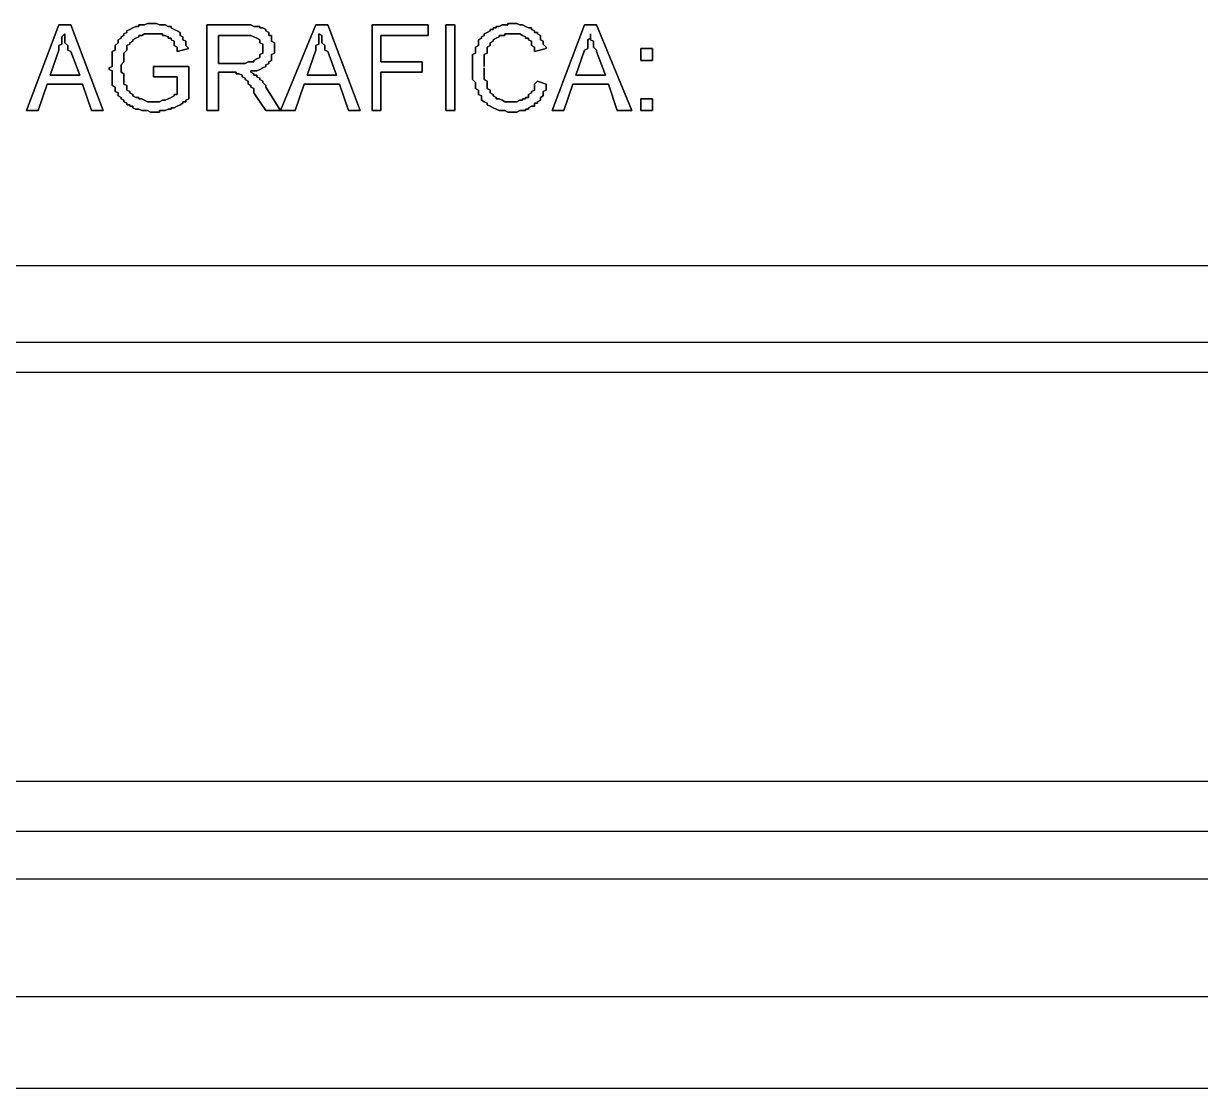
# Model space of a CAD drawing. Header units: metres. Extents: x 2.9 to 42.8, y 1.7 to 28.7.
# Drawn here: x 39.021 to 40.427, y 1.677 to 2.949 of the extents above; entities that cross this region are included whole.
import ezdxf

# ---------------------------------------------------------------- set-up
doc = ezdxf.new("R2010")
doc.units = ezdxf.units.M
doc.layers.add('NEGRO', color=7, linetype='Continuous')
doc.layers.add('RGB_000_184_184', color=7, linetype='Continuous', true_color=0x00b8b8)

msp = doc.modelspace()

# ---------------------------------------------------------------- linework, layer by layer
at = {"layer": 'NEGRO', "lineweight": -3}
for points in [[(39.0631, 2.9475), (39.0243, 2.8452), (39.0631, 2.9475)], [(39.0772, 2.9475), (39.0631, 2.9475), (39.0772, 2.9475)], [(39.116, 2.8452), (39.0772, 2.9475), (39.116, 2.8452)], [(39.1442, 2.9386), (39.1407, 2.9369), (39.1442, 2.9386)], [(39.1478, 2.9422), (39.1442, 2.9404), (39.1478, 2.9422)], [(39.1442, 2.9404), (39.1442, 2.9386), (39.1442, 2.9404)], [(39.1513, 2.9439), (39.1478, 2.9422), (39.1513, 2.9439)], [(39.1548, 2.9457), (39.1513, 2.9439), (39.1548, 2.9457)], [(39.1583, 2.9457), (39.1548, 2.9457), (39.1583, 2.9457)], [(39.1619, 2.9475), (39.1583, 2.9475), (39.1619, 2.9475)], [(39.1583, 2.9475), (39.1583, 2.9457), (39.1583, 2.9475)], [(39.1654, 2.9475), (39.1619, 2.9475), (39.1654, 2.9475)], [(39.1689, 2.9492), (39.1654, 2.9475), (39.1689, 2.9492)], [(39.1724, 2.9492), (39.1689, 2.9492), (39.1724, 2.9492)], [(39.176, 2.9492), (39.1724, 2.9492), (39.176, 2.9492)], [(39.1795, 2.9492), (39.176, 2.9492), (39.1795, 2.9492)], [(39.183, 2.9475), (39.1795, 2.9492), (39.183, 2.9475)], [(39.1866, 2.9475), (39.183, 2.9475), (39.1866, 2.9475)], [(39.1901, 2.9475), (39.1866, 2.9475), (39.1901, 2.9475)], [(39.1936, 2.9457), (39.1901, 2.9475), (39.1936, 2.9457)], [(39.1971, 2.9457), (39.1936, 2.9457), (39.1971, 2.9457)], [(39.1971, 2.9439), (39.1971, 2.9457), (39.1971, 2.9439)], [(39.2007, 2.9422), (39.1971, 2.9439), (39.2007, 2.9422)], [(39.2042, 2.9404), (39.2007, 2.9422), (39.2042, 2.9404)], [(39.2077, 2.9386), (39.2042, 2.9404), (39.2077, 2.9386)], [(39.2077, 2.9369), (39.2077, 2.9386), (39.2077, 2.9369)], [(39.2818, 2.9475), (39.2395, 2.9475), (39.2818, 2.9475)], [(39.2395, 2.9475), (39.2395, 2.8452), (39.2395, 2.9475)], [(39.2853, 2.9475), (39.2818, 2.9475), (39.2853, 2.9475)], [(39.2889, 2.9475), (39.2853, 2.9475), (39.2889, 2.9475)], [(39.2924, 2.9475), (39.2889, 2.9475), (39.2924, 2.9475)], [(39.2959, 2.9457), (39.2924, 2.9475), (39.2959, 2.9457)], [(39.2994, 2.9457), (39.2959, 2.9457), (39.2994, 2.9457)], [(39.303, 2.9457), (39.2994, 2.9457), (39.303, 2.9457)], [(39.303, 2.9439), (39.303, 2.9457), (39.303, 2.9439)], [(39.3065, 2.9439), (39.303, 2.9439), (39.3065, 2.9439)], [(39.31, 2.9422), (39.3065, 2.9439), (39.31, 2.9422)], [(39.31, 2.9404), (39.31, 2.9422), (39.31, 2.9404)], [(39.3136, 2.9386), (39.31, 2.9404), (39.3136, 2.9386)], [(39.3136, 2.9369), (39.3136, 2.9386), (39.3136, 2.9369)], [(39.37, 2.9475), (39.3277, 2.8452), (39.37, 2.9475)], [(39.3841, 2.9475), (39.37, 2.9475), (39.3841, 2.9475)], [(39.4229, 2.8452), (39.3841, 2.9475), (39.4229, 2.8452)], [(39.5041, 2.9475), (39.437, 2.9475), (39.5041, 2.9475)], [(39.437, 2.9475), (39.437, 2.8452), (39.437, 2.9475)], [(39.5041, 2.9351), (39.5041, 2.9475), (39.5041, 2.9351)], [(39.5358, 2.9475), (39.5252, 2.9475), (39.5358, 2.9475)], [(39.5252, 2.9475), (39.5252, 2.8452), (39.5252, 2.9475)], [(39.5358, 2.8452), (39.5358, 2.9475), (39.5358, 2.8452)], [(39.5746, 2.9386), (39.5711, 2.9369), (39.5746, 2.9386)], [(39.5781, 2.9404), (39.5746, 2.9386), (39.5781, 2.9404)], [(39.5817, 2.9422), (39.5781, 2.9422), (39.5817, 2.9422)], [(39.5781, 2.9422), (39.5781, 2.9404), (39.5781, 2.9422)], [(39.5852, 2.9439), (39.5817, 2.9439), (39.5852, 2.9439)], [(39.5817, 2.9439), (39.5817, 2.9422), (39.5817, 2.9439)], [(39.5887, 2.9457), (39.5852, 2.9457), (39.5887, 2.9457)], [(39.5852, 2.9457), (39.5852, 2.9439), (39.5852, 2.9457)], [(39.5923, 2.9475), (39.5887, 2.9457), (39.5923, 2.9475)], [(39.5958, 2.9475), (39.5923, 2.9475), (39.5958, 2.9475)], [(39.5993, 2.9475), (39.5958, 2.9475), (39.5993, 2.9475)], [(39.6028, 2.9492), (39.5993, 2.9492), (39.6028, 2.9492)], [(39.5993, 2.9492), (39.5993, 2.9475), (39.5993, 2.9492)], [(39.6064, 2.9492), (39.6028, 2.9492), (39.6064, 2.9492)], [(39.6099, 2.9492), (39.6064, 2.9492), (39.6099, 2.9492)], [(39.6134, 2.9475), (39.6099, 2.9492), (39.6134, 2.9475)], [(39.6169, 2.9475), (39.6134, 2.9475), (39.6169, 2.9475)], [(39.6205, 2.9457), (39.6169, 2.9475), (39.6205, 2.9457)], [(39.624, 2.9439), (39.6205, 2.9457), (39.624, 2.9439)], [(39.6275, 2.9439), (39.624, 2.9439), (39.6275, 2.9439)], [(39.6275, 2.9422), (39.6275, 2.9439), (39.6275, 2.9422)], [(39.6311, 2.9404), (39.6275, 2.9422), (39.6311, 2.9404)], [(39.6311, 2.9386), (39.6311, 2.9404), (39.6311, 2.9386)], [(39.6346, 2.9386), (39.6311, 2.9386), (39.6346, 2.9386)], [(39.6346, 2.9369), (39.6346, 2.9386), (39.6346, 2.9369)], [(39.691, 2.9475), (39.6522, 2.8452), (39.691, 2.9475)], [(39.7051, 2.9475), (39.691, 2.9475), (39.7051, 2.9475)], [(39.7475, 2.8452), (39.7051, 2.9475), (39.7475, 2.8452)], [(39.0631, 2.9228), (39.0666, 2.9245), (39.0631, 2.9228)], [(39.0666, 2.9333), (39.0701, 2.9369), (39.0666, 2.9333)], [(39.0666, 2.9316), (39.0666, 2.9333), (39.0666, 2.9316)], [(39.0666, 2.9298), (39.0666, 2.9316), (39.0666, 2.9298)], [(39.0666, 2.9263), (39.0666, 2.9298), (39.0666, 2.9263)], [(39.0666, 2.9245), (39.0666, 2.9263), (39.0666, 2.9245)], [(39.0701, 2.9369), (39.0701, 2.9351), (39.0701, 2.9369)], [(39.0701, 2.9351), (39.0701, 2.9316), (39.0701, 2.9351)], [(39.0701, 2.9316), (39.0701, 2.9298), (39.0701, 2.9316)], [(39.0701, 2.9298), (39.0701, 2.9281), (39.0701, 2.9298)], [(39.0701, 2.9281), (39.0701, 2.9263), (39.0701, 2.9281)], [(39.0701, 2.9263), (39.0737, 2.9228), (39.0701, 2.9263)], [(39.1336, 2.9263), (39.1301, 2.9228), (39.1336, 2.9263)], [(39.1372, 2.9316), (39.1336, 2.9298), (39.1372, 2.9316)], [(39.1336, 2.9298), (39.1336, 2.9281), (39.1336, 2.9298)], [(39.1336, 2.9281), (39.1336, 2.9263), (39.1336, 2.9281)], [(39.1407, 2.9351), (39.1372, 2.9333), (39.1407, 2.9351)], [(39.1372, 2.9333), (39.1372, 2.9316), (39.1372, 2.9333)], [(39.1407, 2.9369), (39.1407, 2.9351), (39.1407, 2.9369)], [(39.1442, 2.9228), (39.1478, 2.9245), (39.1442, 2.9228)], [(39.1478, 2.9263), (39.1513, 2.9281), (39.1478, 2.9263)], [(39.1478, 2.9245), (39.1478, 2.9263), (39.1478, 2.9245)], [(39.1513, 2.9298), (39.1548, 2.9316), (39.1513, 2.9298)], [(39.1513, 2.9281), (39.1513, 2.9298), (39.1513, 2.9281)], [(39.1548, 2.9316), (39.1583, 2.9333), (39.1548, 2.9316)], [(39.1583, 2.9333), (39.1583, 2.9351), (39.1583, 2.9333)], [(39.1583, 2.9351), (39.1619, 2.9351), (39.1583, 2.9351)], [(39.1619, 2.9351), (39.1654, 2.9369), (39.1619, 2.9351)], [(39.1654, 2.9369), (39.1689, 2.9369), (39.1654, 2.9369)], [(39.1689, 2.9369), (39.1724, 2.9369), (39.1689, 2.9369)], [(39.1724, 2.9369), (39.176, 2.9369), (39.1724, 2.9369)], [(39.176, 2.9369), (39.1795, 2.9369), (39.176, 2.9369)], [(39.1795, 2.9369), (39.183, 2.9369), (39.1795, 2.9369)], [(39.183, 2.9369), (39.1866, 2.9369), (39.183, 2.9369)], [(39.1866, 2.9369), (39.1866, 2.9351), (39.1866, 2.9369)], [(39.1866, 2.9351), (39.1901, 2.9351), (39.1866, 2.9351)], [(39.1901, 2.9351), (39.1936, 2.9333), (39.1901, 2.9351)], [(39.1936, 2.9333), (39.1936, 2.9316), (39.1936, 2.9333)], [(39.1936, 2.9316), (39.1971, 2.9316), (39.1936, 2.9316)], [(39.1971, 2.9316), (39.1971, 2.9298), (39.1971, 2.9316)], [(39.1971, 2.9298), (39.2007, 2.9281), (39.1971, 2.9298)], [(39.2007, 2.9281), (39.2007, 2.9263), (39.2007, 2.9281)], [(39.2007, 2.9263), (39.2007, 2.9245), (39.2007, 2.9263)], [(39.2007, 2.9245), (39.2007, 2.9228), (39.2007, 2.9245)], [(39.2077, 2.9351), (39.2077, 2.9369), (39.2077, 2.9351)], [(39.2112, 2.9333), (39.2077, 2.9351), (39.2112, 2.9333)], [(39.2112, 2.9316), (39.2112, 2.9333), (39.2112, 2.9316)], [(39.2112, 2.9298), (39.2112, 2.9316), (39.2112, 2.9298)], [(39.2148, 2.9281), (39.2112, 2.9298), (39.2148, 2.9281)], [(39.2148, 2.9245), (39.2148, 2.9281), (39.2148, 2.9245)], [(39.2148, 2.9228), (39.2148, 2.9245), (39.2148, 2.9228)], [(39.2536, 2.9016), (39.2536, 2.9351), (39.2536, 2.9016)], [(39.2536, 2.9351), (39.2853, 2.9351), (39.2536, 2.9351)], [(39.2853, 2.9351), (39.2889, 2.9351), (39.2853, 2.9351)], [(39.2889, 2.9351), (39.2924, 2.9351), (39.2889, 2.9351)], [(39.2924, 2.9351), (39.2959, 2.9333), (39.2924, 2.9351)], [(39.2959, 2.9333), (39.2994, 2.9316), (39.2959, 2.9333)], [(39.2994, 2.9316), (39.303, 2.9298), (39.2994, 2.9316)], [(39.303, 2.9298), (39.303, 2.9281), (39.303, 2.9298)], [(39.303, 2.9281), (39.303, 2.9263), (39.303, 2.9281)], [(39.303, 2.9263), (39.3065, 2.9245), (39.303, 2.9263)], [(39.3065, 2.9245), (39.3065, 2.921), (39.3065, 2.9245)], [(39.3136, 2.9351), (39.3136, 2.9369), (39.3136, 2.9351)], [(39.3171, 2.9351), (39.3136, 2.9351), (39.3171, 2.9351)], [(39.3171, 2.9316), (39.3171, 2.9351), (39.3171, 2.9316)], [(39.3171, 2.9298), (39.3171, 2.9316), (39.3171, 2.9298)], [(39.3171, 2.9281), (39.3171, 2.9298), (39.3171, 2.9281)], [(39.3206, 2.9263), (39.3171, 2.9281), (39.3206, 2.9263)], [(39.3206, 2.9228), (39.3206, 2.9263), (39.3206, 2.9228)], [(39.37, 2.9228), (39.3735, 2.9245), (39.37, 2.9228)], [(39.3735, 2.9333), (39.3735, 2.9369), (39.3735, 2.9333)], [(39.3735, 2.9369), (39.3771, 2.9351), (39.3735, 2.9369)], [(39.3735, 2.9316), (39.3735, 2.9333), (39.3735, 2.9316)], [(39.3735, 2.9298), (39.3735, 2.9316), (39.3735, 2.9298)], [(39.3735, 2.9263), (39.3735, 2.9298), (39.3735, 2.9263)], [(39.3735, 2.9245), (39.3735, 2.9263), (39.3735, 2.9245)], [(39.3771, 2.9351), (39.3771, 2.9316), (39.3771, 2.9351)], [(39.3771, 2.9316), (39.3771, 2.9298), (39.3771, 2.9316)], [(39.3771, 2.9298), (39.3771, 2.9281), (39.3771, 2.9298)], [(39.3771, 2.9281), (39.3771, 2.9263), (39.3771, 2.9281)], [(39.3771, 2.9263), (39.3806, 2.9228), (39.3771, 2.9263)], [(39.4476, 2.9034), (39.4476, 2.9351), (39.4476, 2.9034)], [(39.4476, 2.9351), (39.5041, 2.9351), (39.4476, 2.9351)], [(39.5676, 2.9316), (39.564, 2.9298), (39.5676, 2.9316)], [(39.564, 2.9298), (39.564, 2.9263), (39.564, 2.9298)], [(39.564, 2.9263), (39.564, 2.9245), (39.564, 2.9263)], [(39.564, 2.9245), (39.564, 2.9228), (39.564, 2.9245)], [(39.5711, 2.9351), (39.5676, 2.9333), (39.5711, 2.9351)], [(39.5676, 2.9333), (39.5676, 2.9316), (39.5676, 2.9333)], [(39.5711, 2.9369), (39.5711, 2.9351), (39.5711, 2.9369)], [(39.5781, 2.9263), (39.5817, 2.9281), (39.5781, 2.9263)], [(39.5781, 2.9245), (39.5781, 2.9263), (39.5781, 2.9245)], [(39.5781, 2.9228), (39.5781, 2.9245), (39.5781, 2.9228)], [(39.5817, 2.9298), (39.5852, 2.9316), (39.5817, 2.9298)], [(39.5817, 2.9281), (39.5817, 2.9298), (39.5817, 2.9281)], [(39.5852, 2.9316), (39.5887, 2.9333), (39.5852, 2.9316)], [(39.5887, 2.9333), (39.5887, 2.9351), (39.5887, 2.9333)], [(39.5887, 2.9351), (39.5923, 2.9351), (39.5887, 2.9351)], [(39.5923, 2.9351), (39.5958, 2.9351), (39.5923, 2.9351)], [(39.5958, 2.9351), (39.5958, 2.9369), (39.5958, 2.9351)], [(39.5958, 2.9369), (39.5993, 2.9369), (39.5958, 2.9369)], [(39.5993, 2.9369), (39.6028, 2.9369), (39.5993, 2.9369)], [(39.6028, 2.9369), (39.6064, 2.9369), (39.6028, 2.9369)], [(39.6064, 2.9369), (39.6099, 2.9369), (39.6064, 2.9369)], [(39.6099, 2.9369), (39.6134, 2.9369), (39.6099, 2.9369)], [(39.6134, 2.9369), (39.6169, 2.9351), (39.6134, 2.9369)], [(39.6169, 2.9351), (39.6205, 2.9333), (39.6169, 2.9351)], [(39.6205, 2.9333), (39.6205, 2.9316), (39.6205, 2.9333)], [(39.6205, 2.9316), (39.624, 2.9316), (39.6205, 2.9316)], [(39.624, 2.9316), (39.624, 2.9298), (39.624, 2.9316)], [(39.624, 2.9298), (39.6275, 2.9281), (39.624, 2.9298)], [(39.6275, 2.9281), (39.6275, 2.9263), (39.6275, 2.9281)], [(39.6275, 2.9263), (39.6275, 2.9228), (39.6275, 2.9263)], [(39.6381, 2.9351), (39.6346, 2.9369), (39.6381, 2.9351)], [(39.6381, 2.9333), (39.6381, 2.9351), (39.6381, 2.9333)], [(39.6381, 2.9298), (39.6381, 2.9333), (39.6381, 2.9298)], [(39.6416, 2.9281), (39.6381, 2.9298), (39.6416, 2.9281)], [(39.6416, 2.9263), (39.6416, 2.9281), (39.6416, 2.9263)], [(39.6416, 2.9245), (39.6416, 2.9263), (39.6416, 2.9245)], [(39.6452, 2.921), (39.6416, 2.9245), (39.6452, 2.921)], [(39.6946, 2.9298), (39.6981, 2.9316), (39.6946, 2.9298)], [(39.6946, 2.9263), (39.6946, 2.9298), (39.6946, 2.9263)], [(39.6946, 2.9245), (39.6946, 2.9263), (39.6946, 2.9245)], [(39.6946, 2.9228), (39.6946, 2.9245), (39.6946, 2.9228)], [(39.6981, 2.9333), (39.6981, 2.9369), (39.6981, 2.9333)], [(39.6981, 2.9369), (39.6981, 2.9351), (39.6981, 2.9369)], [(39.6981, 2.9351), (39.6981, 2.9316), (39.6981, 2.9351)], [(39.6981, 2.9316), (39.6981, 2.9333), (39.6981, 2.9316)], [(39.6981, 2.9316), (39.6981, 2.9298), (39.6981, 2.9316)], [(39.6981, 2.9298), (39.7016, 2.9281), (39.6981, 2.9298)], [(39.7016, 2.9281), (39.7016, 2.9263), (39.7016, 2.9281)], [(39.7016, 2.9263), (39.7016, 2.9228), (39.7016, 2.9263)], [(39.0525, 2.8875), (39.0631, 2.9175), (39.0525, 2.8875)], [(39.0631, 2.9192), (39.0631, 2.9228), (39.0631, 2.9192)], [(39.0631, 2.9175), (39.0631, 2.9192), (39.0631, 2.9175)], [(39.0737, 2.9228), (39.0737, 2.921), (39.0737, 2.9228)], [(39.0737, 2.921), (39.0737, 2.9175), (39.0737, 2.921)], [(39.0737, 2.9175), (39.0772, 2.9157), (39.0737, 2.9175)], [(39.0772, 2.9157), (39.0878, 2.8875), (39.0772, 2.9157)], [(39.1301, 2.9175), (39.1266, 2.9157), (39.1301, 2.9175)], [(39.1266, 2.9157), (39.1266, 2.9122), (39.1266, 2.9157)], [(39.1266, 2.9122), (39.1266, 2.9104), (39.1266, 2.9122)], [(39.1266, 2.9104), (39.1266, 2.9087), (39.1266, 2.9104)], [(39.1301, 2.9228), (39.1301, 2.921), (39.1301, 2.9228)], [(39.1301, 2.921), (39.1301, 2.9192), (39.1301, 2.921)], [(39.1301, 2.9192), (39.1301, 2.9175), (39.1301, 2.9192)], [(39.1407, 2.9139), (39.1442, 2.9175), (39.1407, 2.9139)], [(39.1407, 2.9122), (39.1407, 2.9139), (39.1407, 2.9122)], [(39.1407, 2.9104), (39.1407, 2.9122), (39.1407, 2.9104)], [(39.1407, 2.9087), (39.1407, 2.9104), (39.1407, 2.9087)], [(39.1442, 2.921), (39.1442, 2.9228), (39.1442, 2.921)], [(39.1442, 2.9192), (39.1442, 2.921), (39.1442, 2.9192)], [(39.1442, 2.9175), (39.1442, 2.9192), (39.1442, 2.9175)], [(39.2007, 2.9228), (39.2042, 2.921), (39.2007, 2.9228)], [(39.2042, 2.921), (39.2042, 2.9175), (39.2042, 2.921)], [(39.2042, 2.9157), (39.2183, 2.9192), (39.2042, 2.9157)], [(39.2042, 2.9175), (39.2042, 2.9157), (39.2042, 2.9175)], [(39.2183, 2.9192), (39.2148, 2.9228), (39.2183, 2.9192)], [(39.3065, 2.9139), (39.303, 2.9122), (39.3065, 2.9139)], [(39.303, 2.9122), (39.303, 2.9104), (39.303, 2.9122)], [(39.303, 2.9104), (39.303, 2.9087), (39.303, 2.9104)], [(39.3065, 2.921), (39.3065, 2.9192), (39.3065, 2.921)], [(39.3065, 2.9192), (39.3065, 2.9175), (39.3065, 2.9192)], [(39.3065, 2.9175), (39.3065, 2.9139), (39.3065, 2.9175)], [(39.3171, 2.9122), (39.3206, 2.9139), (39.3171, 2.9122)], [(39.3171, 2.9104), (39.3171, 2.9122), (39.3171, 2.9104)], [(39.3171, 2.9069), (39.3171, 2.9104), (39.3171, 2.9069)], [(39.3206, 2.921), (39.3206, 2.9228), (39.3206, 2.921)], [(39.3206, 2.9192), (39.3206, 2.921), (39.3206, 2.9192)], [(39.3206, 2.9175), (39.3206, 2.9192), (39.3206, 2.9175)], [(39.3206, 2.9139), (39.3206, 2.9175), (39.3206, 2.9139)], [(39.3594, 2.8875), (39.37, 2.9175), (39.3594, 2.8875)], [(39.37, 2.9192), (39.37, 2.9228), (39.37, 2.9192)], [(39.37, 2.9175), (39.37, 2.9192), (39.37, 2.9175)], [(39.3806, 2.9228), (39.3806, 2.921), (39.3806, 2.9228)], [(39.3806, 2.921), (39.3806, 2.9175), (39.3806, 2.921)], [(39.3806, 2.9175), (39.3841, 2.9157), (39.3806, 2.9175)], [(39.3841, 2.9157), (39.3947, 2.8875), (39.3841, 2.9157)], [(39.5605, 2.9139), (39.557, 2.9122), (39.5605, 2.9139)], [(39.557, 2.9122), (39.557, 2.9104), (39.557, 2.9122)], [(39.557, 2.9104), (39.557, 2.9069), (39.557, 2.9104)], [(39.564, 2.9228), (39.5605, 2.921), (39.564, 2.9228)], [(39.5605, 2.921), (39.5605, 2.9192), (39.5605, 2.921)], [(39.5605, 2.9192), (39.5605, 2.9175), (39.5605, 2.9192)], [(39.5605, 2.9175), (39.5605, 2.9139), (39.5605, 2.9175)], [(39.5711, 2.9122), (39.5746, 2.9139), (39.5711, 2.9122)], [(39.5711, 2.9087), (39.5711, 2.9122), (39.5711, 2.9087)], [(39.5746, 2.921), (39.5781, 2.9228), (39.5746, 2.921)], [(39.5746, 2.9192), (39.5746, 2.921), (39.5746, 2.9192)], [(39.5746, 2.9175), (39.5746, 2.9192), (39.5746, 2.9175)], [(39.5746, 2.9139), (39.5746, 2.9175), (39.5746, 2.9139)], [(39.6275, 2.9228), (39.6311, 2.921), (39.6275, 2.9228)], [(39.6311, 2.921), (39.6311, 2.9192), (39.6311, 2.921)], [(39.6311, 2.9192), (39.6311, 2.9157), (39.6311, 2.9192)], [(39.6311, 2.9157), (39.6452, 2.9192), (39.6311, 2.9157)], [(39.6452, 2.9192), (39.6452, 2.921), (39.6452, 2.9192)], [(39.6804, 2.8875), (39.691, 2.9175), (39.6804, 2.8875)], [(39.691, 2.9175), (39.6946, 2.9192), (39.691, 2.9175)], [(39.6946, 2.9192), (39.6946, 2.9228), (39.6946, 2.9192)], [(39.7016, 2.9228), (39.7016, 2.921), (39.7016, 2.9228)], [(39.7016, 2.921), (39.7051, 2.9175), (39.7016, 2.921)], [(39.7051, 2.9175), (39.7051, 2.9157), (39.7051, 2.9175)], [(39.7051, 2.9157), (39.7157, 2.8875), (39.7051, 2.9157)], [(39.7722, 2.9192), (39.7581, 2.9192), (39.7722, 2.9192)], [(39.7581, 2.9192), (39.7581, 2.9051), (39.7581, 2.9192)], [(39.7722, 2.9051), (39.7722, 2.9192), (39.7722, 2.9051)], [(39.1266, 2.8981), (39.1231, 2.8963), (39.1266, 2.8981)], [(39.1231, 2.8963), (39.1231, 2.8945), (39.1231, 2.8963)], [(39.1266, 2.9087), (39.1266, 2.9051), (39.1266, 2.9087)], [(39.1266, 2.9051), (39.1266, 2.9034), (39.1266, 2.9051)], [(39.1266, 2.9034), (39.1266, 2.9016), (39.1266, 2.9034)], [(39.1266, 2.9016), (39.1266, 2.8981), (39.1266, 2.9016)], [(39.1372, 2.8998), (39.1407, 2.9034), (39.1372, 2.8998)], [(39.1372, 2.8981), (39.1372, 2.8998), (39.1372, 2.8981)], [(39.1372, 2.8963), (39.1372, 2.8981), (39.1372, 2.8963)], [(39.1372, 2.8945), (39.1372, 2.8963), (39.1372, 2.8945)], [(39.1407, 2.9051), (39.1407, 2.9087), (39.1407, 2.9051)], [(39.1407, 2.9034), (39.1407, 2.9051), (39.1407, 2.9034)], [(39.2183, 2.8981), (39.176, 2.8981), (39.2183, 2.8981)], [(39.176, 2.8981), (39.176, 2.8857), (39.176, 2.8981)], [(39.2183, 2.8593), (39.2183, 2.8981), (39.2183, 2.8593)], [(39.2818, 2.9016), (39.2536, 2.9016), (39.2818, 2.9016)], [(39.2853, 2.9016), (39.2818, 2.9016), (39.2853, 2.9016)], [(39.2889, 2.9034), (39.2853, 2.9016), (39.2889, 2.9034)], [(39.2924, 2.9034), (39.2889, 2.9034), (39.2924, 2.9034)], [(39.2959, 2.9034), (39.2924, 2.9034), (39.2959, 2.9034)], [(39.2994, 2.9069), (39.2959, 2.9051), (39.2994, 2.9069)], [(39.2959, 2.9051), (39.2959, 2.9034), (39.2959, 2.9051)], [(39.303, 2.9087), (39.2994, 2.9069), (39.303, 2.9087)], [(39.303, 2.8945), (39.3065, 2.8963), (39.303, 2.8945)], [(39.3065, 2.8963), (39.31, 2.8981), (39.3065, 2.8963)], [(39.31, 2.8998), (39.3136, 2.9016), (39.31, 2.8998)], [(39.31, 2.8981), (39.31, 2.8998), (39.31, 2.8981)], [(39.3136, 2.9034), (39.3171, 2.9051), (39.3136, 2.9034)], [(39.3136, 2.9016), (39.3136, 2.9034), (39.3136, 2.9016)], [(39.3171, 2.9051), (39.3171, 2.9069), (39.3171, 2.9051)], [(39.497, 2.9034), (39.4476, 2.9034), (39.497, 2.9034)], [(39.497, 2.891), (39.497, 2.9034), (39.497, 2.891)], [(39.557, 2.9069), (39.557, 2.9051), (39.557, 2.9069)], [(39.557, 2.9051), (39.557, 2.9016), (39.557, 2.9051)], [(39.557, 2.9016), (39.557, 2.8998), (39.557, 2.9016)], [(39.557, 2.8998), (39.557, 2.8963), (39.557, 2.8998)], [(39.557, 2.8963), (39.557, 2.8928), (39.557, 2.8963)], [(39.5711, 2.9069), (39.5711, 2.9087), (39.5711, 2.9069)], [(39.5711, 2.9051), (39.5711, 2.9069), (39.5711, 2.9051)], [(39.5711, 2.9016), (39.5711, 2.9051), (39.5711, 2.9016)], [(39.5711, 2.8998), (39.5711, 2.9016), (39.5711, 2.8998)], [(39.5711, 2.8981), (39.5711, 2.8998), (39.5711, 2.8981)], [(39.5711, 2.8945), (39.5711, 2.8963), (39.5711, 2.8945)], [(39.7581, 2.9051), (39.7722, 2.9051), (39.7581, 2.9051)], [(39.0878, 2.8875), (39.0525, 2.8875), (39.0878, 2.8875)], [(39.1231, 2.8945), (39.1266, 2.8928), (39.1231, 2.8945)], [(39.1266, 2.8928), (39.1266, 2.8893), (39.1266, 2.8928)], [(39.1266, 2.8893), (39.1266, 2.8875), (39.1266, 2.8893)], [(39.1266, 2.8875), (39.1266, 2.884), (39.1266, 2.8875)], [(39.1266, 2.884), (39.1266, 2.8822), (39.1266, 2.884)], [(39.1266, 2.8822), (39.1266, 2.8804), (39.1266, 2.8822)], [(39.1372, 2.891), (39.1372, 2.8945), (39.1372, 2.891)], [(39.1407, 2.8893), (39.1372, 2.891), (39.1407, 2.8893)], [(39.1407, 2.8857), (39.1407, 2.8893), (39.1407, 2.8857)], [(39.1407, 2.884), (39.1407, 2.8857), (39.1407, 2.884)], [(39.1407, 2.8822), (39.1407, 2.884), (39.1407, 2.8822)], [(39.1407, 2.8787), (39.1407, 2.8822), (39.1407, 2.8787)], [(39.176, 2.8857), (39.2042, 2.8857), (39.176, 2.8857)], [(39.2042, 2.8857), (39.2042, 2.8663), (39.2042, 2.8857)], [(39.2536, 2.8452), (39.2536, 2.891), (39.2536, 2.8452)], [(39.2536, 2.891), (39.2677, 2.891), (39.2536, 2.891)], [(39.2677, 2.891), (39.2712, 2.891), (39.2677, 2.891)], [(39.2712, 2.891), (39.2748, 2.891), (39.2712, 2.891)], [(39.2748, 2.891), (39.2748, 2.8893), (39.2748, 2.891)], [(39.2748, 2.8893), (39.2783, 2.8893), (39.2748, 2.8893)], [(39.2783, 2.8893), (39.2818, 2.8875), (39.2783, 2.8893)], [(39.2818, 2.8875), (39.2818, 2.8857), (39.2818, 2.8875)], [(39.2818, 2.8857), (39.2853, 2.884), (39.2818, 2.8857)], [(39.2853, 2.884), (39.2853, 2.8822), (39.2853, 2.884)], [(39.2853, 2.8822), (39.2889, 2.8804), (39.2853, 2.8822)], [(39.2924, 2.891), (39.2924, 2.8928), (39.2924, 2.891)], [(39.2924, 2.8928), (39.2959, 2.8928), (39.2924, 2.8928)], [(39.2959, 2.8893), (39.2924, 2.891), (39.2959, 2.8893)], [(39.2959, 2.8928), (39.2994, 2.8928), (39.2959, 2.8928)], [(39.2959, 2.8875), (39.2959, 2.8893), (39.2959, 2.8875)], [(39.2994, 2.8875), (39.2959, 2.8875), (39.2994, 2.8875)], [(39.2994, 2.8928), (39.303, 2.8945), (39.2994, 2.8928)], [(39.2994, 2.8857), (39.2994, 2.8875), (39.2994, 2.8857)], [(39.303, 2.884), (39.2994, 2.8857), (39.303, 2.884)], [(39.303, 2.8822), (39.303, 2.884), (39.303, 2.8822)], [(39.3065, 2.8804), (39.303, 2.8822), (39.3065, 2.8804)], [(39.3947, 2.8875), (39.3594, 2.8875), (39.3947, 2.8875)], [(39.4476, 2.8452), (39.4476, 2.891), (39.4476, 2.8452)], [(39.4476, 2.891), (39.497, 2.891), (39.4476, 2.891)], [(39.557, 2.8928), (39.557, 2.891), (39.557, 2.8928)], [(39.557, 2.891), (39.557, 2.8893), (39.557, 2.891)], [(39.557, 2.8893), (39.557, 2.8857), (39.557, 2.8893)], [(39.557, 2.8857), (39.557, 2.884), (39.557, 2.8857)], [(39.557, 2.884), (39.557, 2.8822), (39.557, 2.884)], [(39.557, 2.8822), (39.5605, 2.8787), (39.557, 2.8822)], [(39.5711, 2.891), (39.5711, 2.8945), (39.5711, 2.891)], [(39.5711, 2.8893), (39.5711, 2.891), (39.5711, 2.8893)], [(39.5711, 2.8875), (39.5711, 2.8893), (39.5711, 2.8875)], [(39.5711, 2.884), (39.5711, 2.8875), (39.5711, 2.884)], [(39.5711, 2.8822), (39.5711, 2.884), (39.5711, 2.8822)], [(39.5746, 2.8804), (39.5711, 2.8822), (39.5746, 2.8804)], [(39.7157, 2.8875), (39.6804, 2.8875), (39.7157, 2.8875)], [(39.0384, 2.8452), (39.049, 2.8769), (39.0384, 2.8452)], [(39.049, 2.8769), (39.0913, 2.8769), (39.049, 2.8769)], [(39.0913, 2.8769), (39.1019, 2.8452), (39.0913, 2.8769)], [(39.1266, 2.8804), (39.1266, 2.8769), (39.1266, 2.8804)], [(39.1266, 2.8769), (39.1266, 2.8751), (39.1266, 2.8769)], [(39.1266, 2.8751), (39.1301, 2.8734), (39.1266, 2.8751)], [(39.1301, 2.8734), (39.1301, 2.8716), (39.1301, 2.8734)], [(39.1301, 2.8716), (39.1301, 2.8681), (39.1301, 2.8716)], [(39.1301, 2.8681), (39.1336, 2.8663), (39.1301, 2.8681)], [(39.1407, 2.8769), (39.1407, 2.8787), (39.1407, 2.8769)], [(39.1442, 2.8751), (39.1407, 2.8769), (39.1442, 2.8751)], [(39.1442, 2.8734), (39.1442, 2.8751), (39.1442, 2.8734)], [(39.1442, 2.8716), (39.1442, 2.8734), (39.1442, 2.8716)], [(39.1442, 2.8698), (39.1442, 2.8716), (39.1442, 2.8698)], [(39.1478, 2.8681), (39.1442, 2.8698), (39.1478, 2.8681)], [(39.1478, 2.8663), (39.1478, 2.8681), (39.1478, 2.8663)], [(39.2889, 2.8804), (39.2889, 2.8787), (39.2889, 2.8804)], [(39.2889, 2.8787), (39.2889, 2.8769), (39.2889, 2.8787)], [(39.2889, 2.8769), (39.2924, 2.8751), (39.2889, 2.8769)], [(39.2924, 2.8751), (39.2924, 2.8734), (39.2924, 2.8751)], [(39.2924, 2.8734), (39.2959, 2.8716), (39.2924, 2.8734)], [(39.2959, 2.8716), (39.2959, 2.8698), (39.2959, 2.8716)], [(39.2959, 2.8698), (39.2959, 2.8663), (39.2959, 2.8698)], [(39.3065, 2.8787), (39.3065, 2.8804), (39.3065, 2.8787)], [(39.31, 2.8751), (39.3065, 2.8787), (39.31, 2.8751)], [(39.31, 2.8734), (39.31, 2.8751), (39.31, 2.8734)], [(39.3277, 2.8452), (39.31, 2.8734), (39.3277, 2.8452)], [(39.3453, 2.8452), (39.3559, 2.8769), (39.3453, 2.8452)], [(39.3559, 2.8769), (39.3982, 2.8769), (39.3559, 2.8769)], [(39.3982, 2.8769), (39.4088, 2.8452), (39.3982, 2.8769)], [(39.5605, 2.8787), (39.5605, 2.8769), (39.5605, 2.8787)], [(39.5605, 2.8769), (39.5605, 2.8751), (39.5605, 2.8769)], [(39.5605, 2.8751), (39.5605, 2.8716), (39.5605, 2.8751)], [(39.5605, 2.8716), (39.564, 2.8698), (39.5605, 2.8716)], [(39.564, 2.8698), (39.564, 2.8681), (39.564, 2.8698)], [(39.564, 2.8681), (39.564, 2.8663), (39.564, 2.8681)], [(39.5746, 2.8769), (39.5746, 2.8804), (39.5746, 2.8769)], [(39.5746, 2.8751), (39.5746, 2.8769), (39.5746, 2.8751)], [(39.5746, 2.8716), (39.5746, 2.8751), (39.5746, 2.8716)], [(39.5781, 2.8698), (39.5746, 2.8716), (39.5781, 2.8698)], [(39.5781, 2.8681), (39.5781, 2.8698), (39.5781, 2.8681)], [(39.5781, 2.8663), (39.5781, 2.8681), (39.5781, 2.8663)], [(39.6311, 2.8698), (39.6275, 2.8681), (39.6311, 2.8698)], [(39.6275, 2.8681), (39.6275, 2.8663), (39.6275, 2.8681)], [(39.6346, 2.8804), (39.6311, 2.8769), (39.6346, 2.8804)], [(39.6311, 2.8769), (39.6311, 2.8751), (39.6311, 2.8769)], [(39.6311, 2.8751), (39.6311, 2.8734), (39.6311, 2.8751)], [(39.6311, 2.8734), (39.6311, 2.8698), (39.6311, 2.8734)], [(39.6452, 2.8769), (39.6346, 2.8804), (39.6452, 2.8769)], [(39.6416, 2.8681), (39.6452, 2.8698), (39.6416, 2.8681)], [(39.6416, 2.8663), (39.6416, 2.8681), (39.6416, 2.8663)], [(39.6452, 2.8751), (39.6452, 2.8769), (39.6452, 2.8751)], [(39.6452, 2.8734), (39.6452, 2.8751), (39.6452, 2.8734)], [(39.6452, 2.8698), (39.6452, 2.8734), (39.6452, 2.8698)], [(39.6663, 2.8452), (39.6769, 2.8769), (39.6663, 2.8452)], [(39.6769, 2.8769), (39.7193, 2.8769), (39.6769, 2.8769)], [(39.7193, 2.8769), (39.7298, 2.8452), (39.7193, 2.8769)], [(39.1336, 2.8663), (39.1336, 2.8646), (39.1336, 2.8663)], [(39.1336, 2.8646), (39.1336, 2.8628), (39.1336, 2.8646)], [(39.1336, 2.8628), (39.1372, 2.861), (39.1336, 2.8628)], [(39.1372, 2.861), (39.1372, 2.8593), (39.1372, 2.861)], [(39.1372, 2.8593), (39.1407, 2.8575), (39.1372, 2.8593)], [(39.1407, 2.8575), (39.1407, 2.8557), (39.1407, 2.8575)], [(39.1407, 2.8557), (39.1442, 2.854), (39.1407, 2.8557)], [(39.1442, 2.854), (39.1442, 2.8522), (39.1442, 2.854)], [(39.1513, 2.8646), (39.1478, 2.8663), (39.1513, 2.8646)], [(39.1513, 2.8628), (39.1513, 2.8646), (39.1513, 2.8628)], [(39.1548, 2.861), (39.1513, 2.8628), (39.1548, 2.861)], [(39.1583, 2.861), (39.1548, 2.861), (39.1583, 2.861)], [(39.1583, 2.8593), (39.1583, 2.861), (39.1583, 2.8593)], [(39.1619, 2.8593), (39.1583, 2.8593), (39.1619, 2.8593)], [(39.1654, 2.8575), (39.1619, 2.8593), (39.1654, 2.8575)], [(39.1689, 2.8557), (39.1654, 2.8575), (39.1689, 2.8557)], [(39.1724, 2.8557), (39.1689, 2.8557), (39.1724, 2.8557)], [(39.176, 2.8557), (39.1724, 2.8557), (39.176, 2.8557)], [(39.1795, 2.8557), (39.176, 2.8557), (39.1795, 2.8557)], [(39.183, 2.8557), (39.1795, 2.8557), (39.183, 2.8557)], [(39.1866, 2.8575), (39.183, 2.8557), (39.1866, 2.8575)], [(39.1901, 2.8575), (39.1866, 2.8575), (39.1901, 2.8575)], [(39.1936, 2.8593), (39.1901, 2.8575), (39.1936, 2.8593)], [(39.1971, 2.861), (39.1936, 2.8593), (39.1971, 2.861)], [(39.2007, 2.8628), (39.1971, 2.861), (39.2007, 2.8628)], [(39.2042, 2.8646), (39.2007, 2.8646), (39.2042, 2.8646)], [(39.2007, 2.8646), (39.2007, 2.8628), (39.2007, 2.8646)], [(39.2042, 2.8663), (39.2042, 2.8646), (39.2042, 2.8663)], [(39.2077, 2.8522), (39.2112, 2.854), (39.2077, 2.8522)], [(39.2112, 2.854), (39.2112, 2.8557), (39.2112, 2.854)], [(39.2112, 2.8557), (39.2148, 2.8557), (39.2112, 2.8557)], [(39.2148, 2.8575), (39.2183, 2.8593), (39.2148, 2.8575)], [(39.2148, 2.8557), (39.2148, 2.8575), (39.2148, 2.8557)], [(39.2959, 2.8663), (39.31, 2.8452), (39.2959, 2.8663)], [(39.564, 2.8663), (39.564, 2.8646), (39.564, 2.8663)], [(39.564, 2.8646), (39.5676, 2.8628), (39.564, 2.8646)], [(39.5676, 2.8628), (39.5676, 2.861), (39.5676, 2.8628)], [(39.5676, 2.861), (39.5676, 2.8575), (39.5676, 2.861)], [(39.5676, 2.8575), (39.5711, 2.8557), (39.5676, 2.8575)], [(39.5711, 2.8557), (39.5746, 2.854), (39.5711, 2.8557)], [(39.5746, 2.854), (39.5746, 2.8522), (39.5746, 2.854)], [(39.5817, 2.8646), (39.5781, 2.8663), (39.5817, 2.8646)], [(39.5817, 2.8628), (39.5817, 2.8646), (39.5817, 2.8628)], [(39.5852, 2.861), (39.5817, 2.8628), (39.5852, 2.861)], [(39.5852, 2.8593), (39.5852, 2.861), (39.5852, 2.8593)], [(39.5887, 2.8593), (39.5852, 2.8593), (39.5887, 2.8593)], [(39.5923, 2.8575), (39.5887, 2.8593), (39.5923, 2.8575)], [(39.5958, 2.8557), (39.5923, 2.8575), (39.5958, 2.8557)], [(39.5993, 2.8557), (39.5958, 2.8557), (39.5993, 2.8557)], [(39.6028, 2.8557), (39.5993, 2.8557), (39.6028, 2.8557)], [(39.6064, 2.8557), (39.6028, 2.8557), (39.6064, 2.8557)], [(39.6099, 2.8557), (39.6064, 2.8557), (39.6099, 2.8557)], [(39.6134, 2.8575), (39.6099, 2.8557), (39.6134, 2.8575)], [(39.6169, 2.8575), (39.6134, 2.8575), (39.6169, 2.8575)], [(39.6205, 2.8593), (39.6169, 2.8593), (39.6205, 2.8593)], [(39.6169, 2.8593), (39.6169, 2.8575), (39.6169, 2.8593)], [(39.624, 2.861), (39.6205, 2.861), (39.624, 2.861)], [(39.6205, 2.861), (39.6205, 2.8593), (39.6205, 2.861)], [(39.6275, 2.8663), (39.624, 2.8646), (39.6275, 2.8663)], [(39.624, 2.8646), (39.624, 2.8628), (39.624, 2.8646)], [(39.624, 2.8628), (39.624, 2.861), (39.624, 2.8628)], [(39.6311, 2.8522), (39.6311, 2.854), (39.6311, 2.8522)], [(39.6311, 2.854), (39.6346, 2.854), (39.6311, 2.854)], [(39.6346, 2.8557), (39.6381, 2.8575), (39.6346, 2.8557)], [(39.6346, 2.854), (39.6346, 2.8557), (39.6346, 2.854)], [(39.6381, 2.861), (39.6416, 2.8628), (39.6381, 2.861)], [(39.6381, 2.8593), (39.6381, 2.861), (39.6381, 2.8593)], [(39.6381, 2.8575), (39.6381, 2.8593), (39.6381, 2.8575)], [(39.6416, 2.8628), (39.6416, 2.8663), (39.6416, 2.8628)], [(39.7722, 2.8593), (39.7581, 2.8593), (39.7722, 2.8593)], [(39.7581, 2.8593), (39.7581, 2.8452), (39.7581, 2.8593)], [(39.7722, 2.8452), (39.7722, 2.8593), (39.7722, 2.8452)], [(39.0243, 2.8452), (39.0384, 2.8452), (39.0243, 2.8452)], [(39.1019, 2.8452), (39.116, 2.8452), (39.1019, 2.8452)], [(39.1442, 2.8522), (39.1478, 2.8522), (39.1442, 2.8522)], [(39.1478, 2.8522), (39.1478, 2.8504), (39.1478, 2.8522)], [(39.1478, 2.8504), (39.1513, 2.8504), (39.1478, 2.8504)], [(39.1513, 2.8504), (39.1513, 2.8487), (39.1513, 2.8504)], [(39.1513, 2.8487), (39.1548, 2.8469), (39.1513, 2.8487)], [(39.1548, 2.8469), (39.1583, 2.8469), (39.1548, 2.8469)], [(39.1583, 2.8469), (39.1619, 2.8452), (39.1583, 2.8469)], [(39.1619, 2.8452), (39.1654, 2.8452), (39.1619, 2.8452)], [(39.1654, 2.8452), (39.1689, 2.8452), (39.1654, 2.8452)], [(39.1689, 2.8452), (39.1724, 2.8434), (39.1689, 2.8452)], [(39.1724, 2.8434), (39.176, 2.8434), (39.1724, 2.8434)], [(39.176, 2.8434), (39.1795, 2.8434), (39.176, 2.8434)], [(39.1795, 2.8434), (39.183, 2.8434), (39.1795, 2.8434)], [(39.183, 2.8434), (39.183, 2.8452), (39.183, 2.8434)], [(39.183, 2.8452), (39.1866, 2.8452), (39.183, 2.8452)], [(39.1866, 2.8452), (39.1901, 2.8452), (39.1866, 2.8452)], [(39.1901, 2.8452), (39.1936, 2.8469), (39.1901, 2.8452)], [(39.1936, 2.8469), (39.1971, 2.8469), (39.1936, 2.8469)], [(39.1971, 2.8469), (39.1971, 2.8487), (39.1971, 2.8469)], [(39.1971, 2.8487), (39.2007, 2.8487), (39.1971, 2.8487)], [(39.2007, 2.8487), (39.2042, 2.8504), (39.2007, 2.8487)], [(39.2042, 2.8504), (39.2077, 2.8522), (39.2042, 2.8504)], [(39.2395, 2.8452), (39.2536, 2.8452), (39.2395, 2.8452)], [(39.31, 2.8452), (39.3277, 2.8452), (39.31, 2.8452)], [(39.3277, 2.8452), (39.3453, 2.8452), (39.3277, 2.8452)], [(39.4088, 2.8452), (39.4229, 2.8452), (39.4088, 2.8452)], [(39.437, 2.8452), (39.4476, 2.8452), (39.437, 2.8452)], [(39.5252, 2.8452), (39.5358, 2.8452), (39.5252, 2.8452)], [(39.5746, 2.8522), (39.5781, 2.8504), (39.5746, 2.8522)], [(39.5781, 2.8504), (39.5817, 2.8487), (39.5781, 2.8504)], [(39.5817, 2.8487), (39.5852, 2.8469), (39.5817, 2.8487)], [(39.5852, 2.8469), (39.5887, 2.8452), (39.5852, 2.8469)], [(39.5887, 2.8452), (39.5923, 2.8452), (39.5887, 2.8452)], [(39.5923, 2.8452), (39.5958, 2.8452), (39.5923, 2.8452)], [(39.5958, 2.8452), (39.5993, 2.8434), (39.5958, 2.8452)], [(39.5993, 2.8434), (39.6028, 2.8434), (39.5993, 2.8434)], [(39.6028, 2.8434), (39.6064, 2.8434), (39.6028, 2.8434)], [(39.6064, 2.8434), (39.6099, 2.8434), (39.6064, 2.8434)], [(39.6099, 2.8434), (39.6134, 2.8452), (39.6099, 2.8434)], [(39.6134, 2.8452), (39.6169, 2.8452), (39.6134, 2.8452)], [(39.6169, 2.8452), (39.6205, 2.8452), (39.6169, 2.8452)], [(39.6205, 2.8452), (39.6205, 2.8469), (39.6205, 2.8452)], [(39.6205, 2.8469), (39.624, 2.8469), (39.6205, 2.8469)], [(39.624, 2.8487), (39.6275, 2.8504), (39.624, 2.8487)], [(39.624, 2.8469), (39.624, 2.8487), (39.624, 2.8469)], [(39.6275, 2.8504), (39.6311, 2.8504), (39.6275, 2.8504)], [(39.6311, 2.8504), (39.6311, 2.8522), (39.6311, 2.8504)], [(39.6522, 2.8452), (39.6663, 2.8452), (39.6522, 2.8452)], [(39.7298, 2.8452), (39.7475, 2.8452), (39.7298, 2.8452)], [(39.7581, 2.8452), (39.7722, 2.8452), (39.7581, 2.8452)], [(41.3879, 2.6599), (38.1423, 2.6599)]]:
    msp.add_lwpolyline(points, dxfattribs=at)
msp.add_lwpolyline([(41.3914, 2.5682), (38.1459, 2.5682), (38.1459, 2.5329), (41.3914, 2.5329)], close=True, dxfattribs=at)
at = {"layer": 'RGB_000_184_184', "lineweight": -3}
for points in [[(37.3874, 2.0443), (41.5537, 2.0443)], [(41.8042, 1.7868), (41.8042, 1.6775), (3.9017, 1.6775)], [(41.8042, 1.7868), (3.9017, 1.7868)]]:
    msp.add_lwpolyline(points, dxfattribs=at)
msp.add_lwpolyline([(37.3874, 1.9844), (37.3874, 1.9279), (41.5502, 1.9279), (41.5502, 1.9844)], close=True, dxfattribs=at)

doc.saveas('drawing.dxf')
